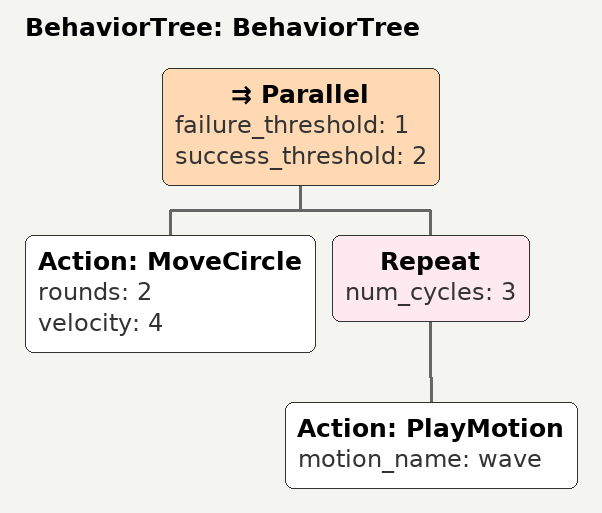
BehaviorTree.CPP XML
<?xml version="1.0"?>
<root main_tree_to_execute="BehaviorTree">
    <BehaviorTree ID="BehaviorTree">
        <Parallel failure_threshold="1" success_threshold="2">
            <Action ID="MoveCircle" rounds="2" velocity="4"/>
            <Repeat num_cycles="3">
                <Action ID="PlayMotion" motion_name="wave"/>
            </Repeat>
        </Parallel>
    </BehaviorTree>
</root>
